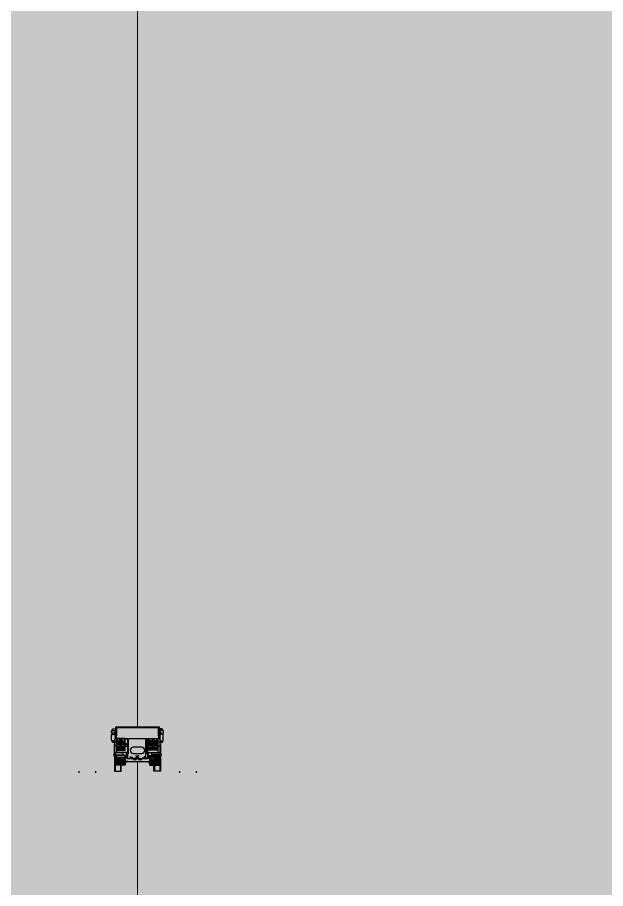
# Model space of a CAD drawing. Header units: millimetres. Extents: x -8379 to 6888, y 2213 to 23681.
# Drawn here: x -520.9 to -485.7, y 12549.7 to 12601.7 of the extents above; entities that cross this region are included whole.
import ezdxf
from ezdxf.enums import TextEntityAlignment as Align

# ---------------------------------------------------------------- set-up
doc = ezdxf.new("R2010")
doc.units = ezdxf.units.MM
doc.set_wipeout_variables(frame=1)
doc.layers.add('Техника. Кран LTM 1100-5.1', color=250, linetype='Continuous', true_color=0x333333)
doc.layers.add('Техника. Кран LTM 1100-5.1 Штрих', color=7, linetype='Continuous', true_color=0xffe38f)
doc.styles.add('arial', font='arial.ttf')

# ---------------------------------------------------------------- blocks, each defined once
blk = doc.blocks.new('BLOCK-20230506.18575500')
at = {"color": 0, "linetype": 'ByBlock', "lineweight": -2, "transparency": 16777216}
blk.add_wipeout([(255, -700), (255, -700), (378.946, -641.424), (490.06, -561.129), (584.58, -461.834), (659.306, -346.901), (711.708, -220.221), (740.01, -86.084), (743.255, 50.967), (721.332, 186.293), (674.985, 315.311), (605.781, 433.652), (516.066, 537.309), (408.876, 622.772), (287.841, 687.148), (157.06, 728.256), (20.96, 744.705), (-115.849, 735.938), (-248.735, 702.25), (-373.2, 644.784), (-485.027, 565.486), (-580.431, 467.039), (-656.181, 352.778), (-709.712, 226.571), (-739.211, 92.693), (-743.68, -44.324), (-722.968, -179.841), (-677.775, -309.267), (-609.632, -428.222), (-520.846, -532.677), (-414.424, -619.094), (-293.969, -684.549), (-255, -700)], dxfattribs=at)
at = {"layer": 'Техника. Кран LTM 1100-5.1 Штрих', "true_color": 0x848484, "transparency": 16777216}
h = blk.add_hatch(color=252, dxfattribs=at)
h.dxf.hatch_style = 1
edge = h.paths.add_edge_path()
edge.add_line((-255, -700), (255, -700))
edge.add_arc((0, 0), 745, 290.01596, 609.98404)
edge = h.paths.add_edge_path(flags=16)
edge.add_arc((0, 0), 285, 0, 360)
at = {"color": 0, "linetype": 'ByBlock', "lineweight": -2, "transparency": 16777216, "flags": 128}
blk.add_lwpolyline([(-255, -700), (255, -700, 5.666667), (-255, -700)], format="xyb", dxfattribs=at)
at = {"color": 0, "linetype": 'ByBlock', "lineweight": -2, "transparency": 16777216}
blk.add_circle((0, 0), 700, dxfattribs=at)
blk = doc.blocks.new('BLOCK-20230506.19422301')
at = {"color": 0, "linetype": 'ByBlock', "lineweight": -2, "transparency": 16777216}
blk.add_wipeout([(-6521.784, 2533.301), (-7271.54, 2533.301), (-7271.54, 2533.301), (-7330.401, 2422.697), (-7383.442, 2309.187), (-7430.52, 2193.077), (-7471.508, 2074.68), (-7471.508, 2074.68), (-7471.508, 2074.68), (-7473.34, 2067.939), (-7474.661, 2061.08), (-7475.466, 2054.141), (-7475.75, 2047.161), (-7475.75, 1926.244), (-7475.75, 1926.244), (-7466.45, 1879.648), (-7440.143, 1840.08), (-7400.774, 1813.475), (-7354.25, 1803.823), (-6785.064, 1803.695), (-6785.064, 1803.695), (-6764.215, 1805.01), (-6743.908, 1809.909), (-6724.752, 1818.244), (-6707.326, 1829.765), (-6707.326, 1829.765), (-6568.874, 1937.851), (-6568.874, 1937.851), (-6549.134, 1957.305), (-6534.25, 1980.683), (-6524.977, 2006.8), (-6521.784, 2034.33), (-6521.784, 2034.33), (-6521.784, 2533.301), (-6521.784, 2665.709), (-6521.784, 2665.709), (-6427.964, 2663.674), (-6334.162, 2660.878), (-6240.387, 2657.323), (-6146.643, 2653.007), (-6146.643, 2653.007), (-6146.643, 2653.007), (-6133.217, 2650.119), (-6121.73, 2642.59), (-6113.725, 2631.431), (-6110.275, 2618.137), (-6110.275, 2618.137), (-6108.716, 2595.846), (-6111.3, 2592.5), (-6108.206, 2589.598), (-6075.928, 2128.002), (-6035.386, 2128.002), (-6088.311, 2708.224), (-6082.336, 2715), (-5975, 2715), (-5975, 2870), (-5975, 2870), (-5974.619, 2871.913), (-5973.536, 2873.536), (-5971.913, 2874.619), (-5970, 2875), (-5960.34, 2875), (-5960.929, 3008.188), (-5800.931, 3008.895), (-5800.339, 2875), (-5800.339, 2875), (-5798.324, 2874.716), (-5796.588, 2873.655), (-5795.415, 2871.992), (-5795, 2870), (-5795, 2870), (-5795, 2715), (-4155.577, 2715), (-4155.577, 3020), (-3745.577, 3020), (-3745.577, 2983.979), (-3745.577, 2983.979), (-3738.398, 2978.542), (-3731.891, 2972.318), (-3726.14, 2965.388), (-3721.222, 2957.845), (-3721.222, 2957.845), (-3714.77, 2942.273), (-3712.474, 2925.575), (-3714.483, 2908.84), (-3720.667, 2893.16), (-3720.667, 2893.16), (-3725.634, 2885.307), (-3731.498, 2878.1), (-3738.177, 2871.641), (-3745.577, 2866.021), (-3745.577, 2300.269), (-3745.577, 2300.269), (-3722.335, 2207.794), (-3703.785, 2114.266), (-3689.972, 2019.921), (-3680.932, 1925), (-3680.932, 1925), (-850.024, 1925), (-850.011, 1940.003), (850.011, 1940.003), (850.024, 1925), (2610.007, 1925), (2610.007, 1927.003), (3226.007, 1927.003), (3226, 1917), (3305, 1917), (3305, 1917), (3345.027, 1904.641), (3371.12, 1871.868), (3374.194, 1830.089), (3353.179, 1793.849), (3326.792, 1778.427), (3326.792, 1778.427), (3318.406, 1774.175), (3311.749, 1767.536), (3307.475, 1759.161), (3306.005, 1749.875), (3306.007, 1192.125), (3306.007, 1192.125), (3307.481, 1182.839), (3311.756, 1174.465), (3318.414, 1167.825), (3326.799, 1163.573), (3326.799, 1163.573), (3361.1, 1139.514), (3375.869, 1100.306), (3365.966, 1059.596), (3334.837, 1031.553), (3303.007, 1025), (3226.007, 1025), (3226.007, 1019), (3231.448, 1019), (3236.427, 1014.46), (3262.007, 900), (3308.407, 900), (3314.007, 894.4), (3314.007, 900.003), (3414, 900.003), (3414, 884.003), (3388.007, 884.003), (3388.007, 884.003), (3391.834, 883.242), (3395.078, 881.074), (3397.246, 877.83), (3398.007, 874.003), (3398.007, 764.003), (3398.007, 764.003), (3397.246, 760.177), (3395.078, 756.932), (3391.834, 754.765), (3388.007, 754.003), (3371.007, 754.003), (3371.007, 762.003), (3330.007, 767.003), (3330.007, 584.003), (3314.007, 584.003), (3314.007, 742.003), (3308.407, 736), (3261.007, 736), (3261.007, 741), (3246.007, 741), (3231.499, 773.923), (3226.007, 789.939), (3226.007, 748.003), (3214.007, 748.003), (3214.007, 754.003), (3165.007, 754.003), (3165.007, 759.003), (3214.007, 759.003), (3214.007, 795.443), (3174.007, 795.443), (3174.007, 801.003), (2662.007, 801.003), (2662.007, 795.443), (2622.007, 795.443), (2622.007, 785.003), (2610.007, 785.003), (2610.007, 939.865), (2587.007, 943.365), (2587.007, 766), (2582.5, 766), (2582.5, 301), (2578.5, 301), (2578.5, 766), (2537.007, 766), (2537.007, 960.377), (1747.443, 1075), (1150.007, 1075), (1150.007, 1055.003), (1125.596, 1048.462), (1125.596, 1048.462), (1103.322, 1038.366), (1085.481, 1021.642), (1073.968, 1000.067), (1070.007, 975.935), (1070.007, 901.569), (1067.006, 870.531), (986.429, 505.013), (986.429, 505.013), (987.185, 497.645), (990.55, 491.048), (996.07, 486.111), (1003, 483.5), (1003, 467.5), (1019.66, 467.5), (1019.66, 432.5), (787, 432.5), (787, 467.5), (797, 467.5), (797, 497.503), (822.507, 497.503), (822.507, 512.176), (733.008, 870.531), (730.007, 901.569), (730.007, 975.935), (730.007, 975.935), (725.815, 999.958), (714.262, 1021.434), (696.527, 1038.171), (674.419, 1048.462), (650.007, 1055.003), (650.007, 1075.003), (-533.088, 1075.003), (-670, 506.055), (-670, 490.5), (-660, 490.5), (-660, 455.5), (-765, 455.5), (-765, 490.5), (-755, 490.5), (-755, 506.232), (-934.128, 1075), (-2057.147, 1075), (-2222.933, 946.801), (-2222.933, 946.801), (-2238.434, 920.57), (-2249.77, 892.288), (-2256.679, 862.613), (-2259, 832.232), (-2259, 500.206), (-2259, 500.206), (-2257.395, 492.498), (-2253.077, 485.915), (-2246.647, 481.372), (-2239, 479.5), (-2239, 479.5), (-2239, 467.5), (-2229, 467.5), (-2229, 432.5), (-2460.972, 432.5), (-2460.972, 467.5), (-2435.84, 467.5), (-2633.701, 1075), (-3587.775, 1075), (-3970, 873.976), (-3970, 766), (-4014, 766), (-3839.474, 500.792), (-3839.474, 497.503), (-3832.493, 497.503), (-3832.493, 462.503), (-3937.493, 462.503), (-3937.493, 484.003), (-4014, 524.207), (-4014, 351), (-4018, 351), (-4018, 526.309), (-4061.86, 549.357), (-4575.483, 549.357), (-4631, 520.129), (-4631, 351), (-4635, 351), (-4635, 518.023), (-4712.493, 477.225), (-4712.493, 462.503), (-4817.493, 462.503), (-4817.493, 497.503), (-4810.523, 497.503), (-4810.511, 500.792), (-4657.692, 734.003), (-4686.198, 734.003), (-4686.198, 734.003), (-4691.634, 734.055), (-4696.94, 735.24), (-4701.882, 737.505), (-4706.243, 740.75), (-5139.803, 1100), (-5988.575, 1100), (-6243.581, 876.966), (-6420.555, 876.966), (-6470.952, 789.206), (-6474.941, 791.497), (-7325.374, 791.492), (-7550.78, 875.114), (-7550.78, 860.926), (-7733.397, 928.841), (-7733.397, 928.841), (-7742.338, 933.524), (-7749.822, 940.297), (-7755.372, 948.727), (-7758.636, 958.279), (-7758.636, 958.279), (-7758.636, 958.279), (-7782.412, 1114.968), (-7789.755, 1273.28), (-7780.585, 1431.497), (-7755.001, 1587.901), (-7755.001, 1587.901), (-7749.295, 1592.623), (-7741.509, 1592.827), (-7688.988, 1594.202), (-7688.988, 1594.202), (-7652.969, 1842.467), (-7592.163, 2085.851), (-7507.185, 2321.884), (-7398.898, 2548.174), (-7350.302, 2633.75), (-7350.302, 2633.75), (-7344.432, 2641.619), (-7336.668, 2647.626), (-7327.577, 2651.331), (-7317.826, 2652.463), (-7300.326, 2652.463), (-7300.326, 2657), (-7219.095, 2657), (-7219.095, 2657), (-7044.836, 2663.116), (-6870.505, 2666.606), (-6696.141, 2667.47), (-6521.784, 2665.709), (-6521.784, 2665.709)], dxfattribs=at)
blk.add_blockref('BLOCK-20230506.18575500', (100, 700), dxfattribs=at)
blk = doc.blocks.new('BLOCK-20230507.100358')
at = {"color": 0, "linetype": 'ByBlock', "lineweight": -2, "transparency": 16777216}
blk.add_wipeout([(200, 0), (200, 1385), (160, 1445), (-160, 1445), (-200, 1385), (-200, 0)], dxfattribs=at)
at = {"layer": 'Техника. Кран LTM 1100-5.1 Штрих', "transparency": 16777216}
h = blk.add_hatch(color=256, dxfattribs=at)
h.dxf.hatch_style = 1
h.set_gradient(color1=(173, 173, 173), color2=(91, 91, 91), rotation=90, tint=1, name='INVCYLINDER')
h.paths.add_polyline_path([(-200, 0), (200, 0), (200, 1385), (160, 1445), (-160, 1445), (-200, 1385)])
at = {"color": 0, "linetype": 'ByBlock', "lineweight": -2, "transparency": 16777216}
for p, q in [((-160, 1445), (-160, 0)), ((160, 1445), (160, 0))]:
    blk.add_line(p, q, dxfattribs=at)
blk.add_lwpolyline([(-200, 0), (200, 0), (200, 1385), (160, 1445), (-160, 1445), (-200, 1385)], close=True, dxfattribs=at)
blk = doc.blocks.new('BLOCK-20230507.10091601')
at = {"color": 0, "linetype": 'ByBlock', "lineweight": -2, "transparency": 16777216}
blk.add_blockref('BLOCK-20230507.100358', (-1175, 0), dxfattribs=at)
at = {"color": 0, "linetype": 'ByBlock', "lineweight": -2, "transparency": 16777216, "xscale": -1}
blk.add_blockref('BLOCK-20230507.100358', (1175, 0), dxfattribs=at)
at = {"color": 0, "linetype": 'ByBlock', "lineweight": -2, "transparency": 16777216}
for points in [[(-1456, 1720), (-1456, 1720), (-1479, 1728), (-1497, 1743), (-1508, 1763), (-1513, 1787), (-1513, 1824), (-1513, 1824), (-1523, 1825), (-1532, 1830), (-1539, 1837), (-1542, 1847), (-1542, 1847), (-1542, 2184), (-1542, 2184), (-1539, 2194), (-1532, 2202), (-1523, 2206), (-1513, 2207), (-1513, 2207), (-1513, 2263), (-1513, 2263), (-1525, 2266), (-1536, 2273), (-1544, 2284), (-1549, 2296), (-1549, 2399), (-1549, 2399), (-1545, 2412), (-1537, 2422), (-1526, 2429), (-1513, 2432), (-1513, 2464), (-1513, 2464), (-1508, 2487), (-1497, 2507), (-1479, 2522), (-1457, 2530), (-1298, 2558), (-1299, 2530), (-1451, 2503), (-1451, 2503), (-1465, 2498), (-1475, 2489), (-1482, 2477), (-1485, 2464), (-1485, 2464), (-1485, 2432), (-1370, 2432), (-1370, 2432), (-1362, 2429), (-1355, 2423), (-1350, 2415), (-1349, 2406), (-1349, 2406), (-1349, 2288), (-1349, 2288), (-1350, 2279), (-1355, 2271), (-1362, 2266), (-1370, 2263), (-1370, 2263), (-1485, 2263), (-1485, 2207), (-1366, 2207), (-1366, 2207), (-1359, 2205), (-1353, 2201), (-1349, 2195), (-1348, 2188), (-1348, 2188), (-1348, 2188), (-1343, 2102), (-1341, 2016), (-1343, 1929), (-1348, 1843), (-1348, 1843), (-1349, 1836), (-1353, 1830), (-1359, 1826), (-1366, 1824), (-1366, 1824), (-1485, 1824), (-1485, 1787), (-1485, 1787), (-1482, 1773), (-1475, 1761), (-1465, 1752), (-1451, 1747), (-1451, 1747), (-1327, 1725), (-1328, 1697)], [(975, 486), (881, 486), (875, 486), (725, 523), (700, 523), (700, 523), (693, 524), (687, 526), (681, 530), (677, 535), (677, 535), (677, 535), (654, 553), (628, 567), (600, 576), (570, 578), (570, 578), (-570, 578), (-570, 578), (-600, 576), (-628, 567), (-654, 553), (-677, 535), (-677, 535), (-677, 535), (-681, 530), (-687, 526), (-693, 524), (-700, 523), (-725, 523), (-875, 486), (-881, 486), (-975, 486), (-975, 875), (-263, 875), (-263, 800), (-258, 795), (258, 795), (262, 800), (262, 837), (262, 875), (482, 875), (975, 875)]]:
    blk.add_wipeout(points, dxfattribs=at)
at = {"layer": 'Техника. Кран LTM 1100-5.1 Штрих', "true_color": 0xadadad, "transparency": 16777216}
h = blk.add_hatch(color=253, dxfattribs=at)
h.dxf.hatch_style = 1
edge = h.paths.add_edge_path()
edge.add_line((975, 875), (975, 486))
edge.add_line((975, 486), (881, 486))
edge.add_line((881, 486), (875, 486))
edge.add_line((875, 486), (725, 523))
edge.add_line((725, 523), (700, 523))
edge.add_arc((700, 554), 30.8, 219.8553, 269.6995, ccw=False)
edge.add_arc((570, 428), 150, 45, 90)
edge.add_line((570, 578), (-570, 578))
edge.add_arc((-570, 428), 150, 90, 135)
edge.add_arc((-700, 554), 30.8, 270.3005, 320.1447, ccw=False)
edge.add_line((-700, 523), (-725, 523))
edge.add_line((-725, 523), (-875, 486))
edge.add_line((-875, 486), (-881, 486))
edge.add_line((-881, 486), (-975, 486))
edge.add_line((-975, 486), (-975, 875))
edge.add_line((-975, 875), (-263, 875))
edge.add_line((-263, 875), (-263, 800))
edge.add_line((-263, 800), (-258, 795))
edge.add_line((-258, 795), (258, 795))
edge.add_line((258, 795), (262, 800))
edge.add_line((262, 800), (262, 875))
edge.add_line((262, 875), (975, 875))
at = {"color": 0, "linetype": 'ByBlock', "lineweight": -2, "transparency": 16777216, "flags": 128}
blk.add_lwpolyline([(975, 875), (975, 486), (881, 486), (875, 486), (725, 523), (700, 523, -0.220981), (677, 535, 0.198912), (570, 578), (-570, 578, 0.198912), (-677, 535, -0.220981), (-700, 523), (-725, 523), (-875, 486), (-881, 486), (-975, 486), (-975, 875), (-263, 875), (-263, 800), (-258, 795), (258, 795), (262, 800, 0), (262, 875, 0)], format="xyb", close=True, dxfattribs=at)
for points in [[(-570, 578), (-735, 578, 0.296313), (-875, 486)], [(570, 578), (735, 578, -0.296313), (875, 486)]]:
    blk.add_lwpolyline(points, format="xyb", dxfattribs=at)
at = {"color": 0, "linetype": 'ByBlock', "lineweight": -2, "transparency": 16777216}
for centre in [(-700, 553), (700, 553)]:
    blk.add_circle(centre, 16, dxfattribs=at)
blk.add_wipeout([(262, 800), (262, 875), (702, 875), (702, 875), (700, 873), (698, 871), (697, 869), (697, 866), (697, 866), (697, 753), (697, 753), (698, 750), (700, 746), (703, 744), (707, 743), (707, 743), (929, 743), (929, 743), (933, 744), (936, 746), (938, 750), (939, 753), (939, 866), (939, 866), (939, 869), (938, 871), (936, 873), (934, 875), (934, 875), (964, 875), (964, 875), (962, 873), (960, 871), (959, 869), (959, 866), (959, 753), (959, 753), (960, 750), (962, 746), (965, 744), (969, 743), (1191, 743), (1191, 743), (1193, 744), (1195, 744), (1197, 746), (1199, 747), (1245, 563), (1245, 561), (1245, 531), (1244, 531), (1240, 527), (1240, 491), (1360, 491), (1360, 529), (1358, 531), (1335, 531), (1335, 583), (1315, 763), (1315, 789), (1355, 789), (1360, 792), (1360, 861), (1364, 861), (1364, 861), (1366, 862), (1368, 863), (1370, 865), (1370, 868), (1370, 868), (1370, 962), (1375, 962), (1375, 964), (1412, 967), (1418, 974), (1418, 1004), (1412, 1011), (1375, 1014), (1375, 1584), (1371, 1592), (1337, 1600), (1337, 1594), (1332, 1594), (1295, 2647), (1288, 2651), (1187, 2654), (0, 2659), (-1187, 2654), (-1288, 2651), (-1295, 2647), (-1332, 1594), (-1337, 1594), (-1337, 1600), (-1371, 1592), (-1375, 1584), (-1375, 1014), (-1412, 1011), (-1418, 1004), (-1418, 974), (-1412, 967), (-1375, 964), (-1375, 962), (-1370, 962), (-1370, 868), (-1370, 868), (-1370, 865), (-1368, 863), (-1366, 862), (-1364, 861), (-1364, 861), (-1360, 861), (-1360, 792), (-1355, 789), (-1315, 789), (-1315, 763), (-1335, 583), (-1335, 531), (-1358, 531), (-1360, 529), (-1360, 491), (-1240, 491), (-1240, 527), (-1244, 531), (-1245, 531), (-1245, 561), (-1245, 563), (-1199, 747), (-1199, 747), (-1197, 746), (-1195, 744), (-1193, 744), (-1191, 743), (-969, 743), (-969, 743), (-965, 744), (-962, 746), (-960, 750), (-959, 753), (-959, 866), (-959, 866), (-959, 869), (-960, 871), (-962, 873), (-964, 875), (-934, 875), (-934, 875), (-936, 873), (-938, 871), (-939, 869), (-939, 866), (-939, 753), (-939, 753), (-938, 750), (-936, 746), (-933, 744), (-929, 743), (-707, 743), (-707, 743), (-703, 744), (-700, 746), (-698, 750), (-697, 753), (-697, 753), (-697, 866), (-697, 866), (-697, 869), (-698, 871), (-700, 873), (-702, 875), (-702, 875), (-263, 875), (-263, 800), (-258, 795), (258, 795)], dxfattribs=at)
at = {"layer": 'Техника. Кран LTM 1100-5.1 Штрих', "true_color": 0xadadad, "transparency": 16777216}
h = blk.add_hatch(color=253, dxfattribs=at)
h.dxf.hatch_style = 1
edge = h.paths.add_edge_path()
edge.add_line((-1328, 1697), (-1456, 1720))
edge.add_arc((-1445, 1787), 68, 180, 260, ccw=False)
edge.add_line((-1513, 1787), (-1513, 1824))
edge.add_arc((-1516, 1850), 26, 186.481, 278.0771, ccw=False)
edge.add_line((-1542, 1847), (-1542, 2184))
edge.add_arc((-1516, 2181), 26, 81.9305, 173.5113, ccw=False)
edge.add_line((-1513, 2207), (-1513, 2263))
edge.add_arc((-1508, 2305), 41.9, 191.7779, 264.0688, ccw=False)
edge.add_line((-1549, 2296), (-1549, 2399))
edge.add_arc((-1512, 2394), 37.4, 90.7807, 173.3727, ccw=False)
edge.add_line((-1513, 2432), (-1513, 2464))
edge.add_arc((-1445, 2464), 68, 100.9274, 180, ccw=False)
edge.add_line((-1457, 2530), (-1298, 2558))
edge.add_line((-1298, 2558), (-1299, 2530))
edge.add_line((-1299, 2530), (-1451, 2503))
edge.add_arc((-1445, 2464), 40, 100, 180)
edge.add_line((-1485, 2464), (-1485, 2432))
edge.add_line((-1485, 2432), (-1370, 2432))
edge.add_arc((-1374, 2407), 24.7, -2.2372, 82.0963, ccw=False)
edge.add_line((-1349, 2406), (-1349, 2288))
edge.add_arc((-1374, 2287), 24.7, -82.0814, 2.2223, ccw=False)
edge.add_line((-1370, 2263), (-1485, 2263))
edge.add_line((-1485, 2263), (-1485, 2207))
edge.add_line((-1485, 2207), (-1366, 2207))
edge.add_arc((-1368, 2187), 20.5, 3.1955, 83.1764, ccw=False)
edge.add_arc((-3577, 2016), 2236, -4.4248, 4.4248, ccw=False)
edge.add_arc((-1368, 1844), 20.5, 276.8179, 356.8102, ccw=False)
edge.add_line((-1366, 1824), (-1485, 1824))
edge.add_line((-1485, 1824), (-1485, 1787))
edge.add_arc((-1445, 1787), 40, 180, 260)
edge.add_line((-1451, 1747), (-1327, 1725))
edge.add_line((-1327, 1725), (-1328, 1697))
at = {"layer": 'Техника. Кран LTM 1100-5.1 Штрих', "transparency": 16777216}
h = blk.add_hatch(color=256, dxfattribs=at)
h.dxf.hatch_style = 1
h.set_gradient(color1=(255, 255, 255), color2=(173, 173, 173), rotation=270, tint=1, name='INVSPHERICAL')
edge = h.paths.add_edge_path()
edge.add_arc((-1260, 1076), 71, 0, 360)
h = blk.add_hatch(color=256, dxfattribs=at)
h.dxf.hatch_style = 1
h.set_gradient(color1=(255, 255, 255), color2=(173, 173, 173), rotation=270, tint=1, name='INVSPHERICAL')
edge = h.paths.add_edge_path()
edge.add_arc((-1080, 1076), 72, 0, 360)
h = blk.add_hatch(color=256, dxfattribs=at)
h.dxf.hatch_style = 1
h.set_gradient(color1=(255, 255, 255), color2=(173, 173, 173), rotation=270, tint=1, name='INVSPHERICAL')
edge = h.paths.add_edge_path()
edge.add_arc((-900, 1076), 72.1, 0, 360)
h = blk.add_hatch(color=256, dxfattribs=at)
h.dxf.hatch_style = 1
h.set_gradient(color1=(255, 255, 255), color2=(173, 173, 173), rotation=270, tint=1, name='INVSPHERICAL')
edge = h.paths.add_edge_path()
edge.add_arc((900, 1076), 72.1, 0, 360)
h = blk.add_hatch(color=256, dxfattribs=at)
h.dxf.hatch_style = 1
h.set_gradient(color1=(255, 255, 255), color2=(173, 173, 173), rotation=270, tint=1, name='INVSPHERICAL')
edge = h.paths.add_edge_path()
edge.add_arc((1080, 1076), 72, 0, 360)
h = blk.add_hatch(color=256, dxfattribs=at)
h.dxf.hatch_style = 1
h.set_gradient(color1=(255, 255, 255), color2=(173, 173, 173), rotation=270, tint=1, name='INVSPHERICAL')
edge = h.paths.add_edge_path()
edge.add_arc((1260, 1076), 71, 0, 360)
at = {"color": 0, "linetype": 'ByBlock', "lineweight": -2, "transparency": 16777216, "flags": 128}
for points in [[(-1328, 1697), (-1456, 1720, -0.36397), (-1513, 1787), (-1513, 1824, -0.422396), (-1542, 1847), (-1542, 2184, -0.422318), (-1513, 2207), (-1513, 2263, -0.326324), (-1549, 2296), (-1549, 2399, -0.376832), (-1513, 2432), (-1513, 2464, -0.359394), (-1457, 2530), (-1298, 2558), (-1299, 2530), (-1451, 2503, 0.36397), (-1485, 2464), (-1485, 2432), (-1370, 2432, -0.385535), (-1349, 2406), (-1349, 2288, -0.385385), (-1370, 2263), (-1485, 2263), (-1485, 2207), (-1366, 2207, -0.363876), (-1348, 2188, -0.038633), (-1348, 1843, -0.363932), (-1366, 1824), (-1485, 1824), (-1485, 1787, 0.36397), (-1451, 1747), (-1327, 1725), (-1328, 1697)], [(-1513, 2432), (-1513, 2414, 0.220319), (-1485, 2418), (-1485, 2432)], [(-1513, 2207), (-1513, 2197, 0.339719), (-1485, 2203), (-1485, 2207)], [(-1513, 1824), (-1513, 1834, -0.339609), (-1485, 1828), (-1485, 1824)], [(-1337, 1594), (-1341, 1595), (-1341, 1596), (-1347, 1596, 0.481113), (-1353, 1588), (-1370, 1091), (-1370, 962)], [(-1270, 1549), (-1234, 1549), (-1195, 1554, -0.099544), (-1174, 1554, -0.202211), (-1167, 1548, -0.051538), (-1164, 1541, -0.037009), (-1160, 1194, -0.257177), (-1169, 1183, -0.108403), (-1188, 1182), (-1221, 1186), (-1282, 1186), (-1270, 1549)], [(-1264, 1542), (-1234, 1542, -0.085068), (-1205, 1536), (-1164, 1541)], [(-1205, 1536, 0.028649), (-1228, 1199), (-1221, 1193)], [(-18, 1007), (-21, 1007), (-21, 996), (-67, 996), (-65, 1021), (-60, 1022), (-58, 1023, -0.052551), (-18, 1041), (-18, 1079, -0.052551), (-58, 1097), (-60, 1098), (-64, 1100), (-67, 1125), (-21, 1125), (-21, 1113), (-18, 1113)], [(18, 1007), (21, 1007), (21, 996), (67, 996), (65, 1021), (60, 1022), (58, 1023, 0.052551), (18, 1041), (18, 1079, 0.052551), (58, 1097), (60, 1098), (64, 1100), (67, 1125), (21, 1125), (21, 1113), (18, 1113)], [(1370, 962, -0.391029), (1333, 929), (-1333, 929, -0.391029), (-1370, 962)], [(-1335, 531), (-1335, 501, 0.414214), (-1330, 496), (-1250, 496, 0.414214), (-1245, 501), (-1245, 531)], [(-964, 875, 0.131996), (-969, 876), (-1043, 876), (-1043, 898), (-1117, 898), (-1117, 876), (-1191, 876, 0.412148), (-1201, 866), (-1201, 753, 0.155876), (-1199, 747)], [(-702, 875, 0.135948), (-707, 876), (-781, 876), (-781, 898), (-855, 898), (-855, 876), (-929, 876, 0.140846), (-934, 875)], [(702, 875, -0.135948), (707, 876), (781, 876), (781, 898), (855, 898), (855, 876), (929, 876, -0.140846), (934, 875)], [(964, 875, -0.131996), (969, 876), (1043, 876), (1043, 898), (1117, 898), (1117, 876), (1191, 876, -0.412148), (1201, 866), (1201, 753, -0.155876), (1199, 747)], [(1335, 531), (1335, 501, -0.414214), (1330, 496), (1250, 496, -0.414214), (1245, 501), (1245, 531)]]:
    blk.add_lwpolyline(points, format="xyb", dxfattribs=at)
for points in [[(-1513, 2263), (-1513, 2280), (-1485, 2280), (-1485, 2263)], [(-1270, 1549), (-1264, 1542), (-1275, 1194), (-1221, 1193), (-1221, 1186)], [(67, 1125), (59, 1119), (39, 1110), (26, 1108), (-26, 1108), (-39, 1110), (-59, 1119), (-67, 1125)], [(-26, 1120), (-60, 1120)], [(42, 1089), (24, 1093), (-24, 1093), (-42, 1089)], [(-21, 1113), (-26, 1108), (-26, 1120), (-21, 1125)], [(18, 1108), (18, 1128), (-18, 1128), (-18, 1108)], [(-18, 1090), (-18, 1030)], [(18, 1090), (18, 1030)], [(21, 1113), (26, 1108), (26, 1120), (21, 1125)], [(26, 1120), (60, 1120)], [(-1375, 1014), (-1375, 964)], [(-1364, 861), (-1333, 929)], [(-1360, 861), (-1201, 861)], [(-1340, 861), (-1340, 789)], [(-1315, 789), (-1315, 794), (-1201, 794)], [(-983, 865), (-1177, 865), (-1182, 860), (-1182, 760), (-1177, 755), (-983, 755), (-978, 760), (-978, 860), (-983, 865)], [(-1117, 876), (-1043, 876)], [(-721, 865), (-915, 865), (-920, 860), (-920, 760), (-915, 755), (-721, 755), (-716, 760), (-716, 860), (-721, 865)], [(-855, 876), (-781, 876)], [(-263, 875), (-263, 924), (262, 924), (262, 875)], [(67, 996), (39, 1010), (26, 1012), (-26, 1012), (-39, 1010), (-67, 996)], [(-26, 1001), (-57, 1001)], [(42, 1031), (39, 1030), (24, 1027), (-24, 1027), (-39, 1030), (-42, 1031)], [(-21, 1007), (-26, 1012), (-26, 1001), (-21, 996)], [(18, 1012), (18, 995), (12, 983), (-12, 983), (-18, 995), (-18, 1012)], [(18, 995), (-18, 995)], [(21, 1007), (26, 1012), (26, 1001), (21, 996)], [(26, 1001), (57, 1001)], [(721, 865), (915, 865), (920, 860), (920, 760), (915, 755), (721, 755), (716, 760), (716, 860), (721, 865)], [(855, 876), (781, 876)], [(983, 865), (1177, 865), (1182, 860), (1182, 760), (1177, 755), (983, 755), (978, 760), (978, 860), (983, 865)], [(1117, 876), (1043, 876)], [(1360, 861), (1201, 861)], [(1315, 789), (1315, 794), (1201, 794)], [(1364, 861), (1333, 929)], [(1340, 861), (1340, 789)], [(1375, 1014), (1375, 964)]]:
    blk.add_lwpolyline(points, dxfattribs=at)
blk.add_lwpolyline([(-109, 975, -0.391263), (-121, 987), (-122, 1135, -0.393383), (-110, 1147), (110, 1147, -0.393383), (122, 1135), (121, 987, -0.391263), (109, 975)], format="xyb", close=True, dxfattribs=at)
at = {"color": 0, "linetype": 'ByBlock', "lineweight": -2, "transparency": 16777216}
for centre, radius in [((-1260, 1076), 71), ((-1080, 1076), 72), ((900, 1076), 72.1), ((1080, 1076), 72), ((1260, 1076), 71)]:
    blk.add_circle(centre, radius, dxfattribs=at)
at = {"layer": 'Техника. Кран LTM 1100-5.1 Штрих', "transparency": 16777216}
blk.add_circle((-900, 1076), 72.1, dxfattribs=at)
at = {"color": 0, "linetype": 'ByBlock', "lineweight": -2, "transparency": 16777216}
blk.add_wipeout([(1456, 1720), (1456, 1720), (1479, 1728), (1497, 1743), (1508, 1763), (1513, 1787), (1513, 1824), (1513, 1824), (1523, 1825), (1532, 1830), (1539, 1837), (1542, 1847), (1542, 1847), (1542, 2184), (1542, 2184), (1539, 2194), (1532, 2202), (1523, 2206), (1513, 2207), (1513, 2207), (1513, 2263), (1513, 2263), (1525, 2266), (1536, 2273), (1544, 2284), (1549, 2296), (1549, 2399), (1549, 2399), (1545, 2412), (1537, 2422), (1526, 2429), (1513, 2432), (1513, 2464), (1513, 2464), (1508, 2487), (1497, 2507), (1479, 2522), (1457, 2530), (1457, 2530), (1298, 2558), (1299, 2530), (1451, 2503), (1451, 2503), (1465, 2498), (1475, 2489), (1482, 2477), (1485, 2464), (1485, 2464), (1485, 2432), (1370, 2432), (1370, 2432), (1362, 2429), (1355, 2423), (1350, 2415), (1349, 2406), (1349, 2288), (1349, 2288), (1350, 2279), (1355, 2271), (1362, 2266), (1370, 2263), (1370, 2263), (1485, 2263), (1485, 2207), (1366, 2207), (1366, 2207), (1359, 2205), (1353, 2201), (1349, 2195), (1348, 2188), (1348, 2188), (1348, 2188), (1343, 2102), (1341, 2016), (1343, 1929), (1348, 1843), (1348, 1843), (1348, 1843), (1349, 1836), (1353, 1830), (1359, 1826), (1366, 1824), (1366, 1824), (1485, 1824), (1485, 1787), (1485, 1787), (1482, 1773), (1475, 1761), (1465, 1752), (1451, 1747), (1451, 1747), (1327, 1725), (1328, 1697)], dxfattribs=at)
at = {"layer": 'Техника. Кран LTM 1100-5.1 Штрих', "transparency": 16777216}
h = blk.add_hatch(color=256, dxfattribs=at)
h.dxf.hatch_style = 1
edge = h.paths.add_edge_path()
edge.add_line((258, 795), (262, 800))
edge.add_line((262, 800), (262, 875))
edge.add_line((262, 875), (702, 875))
edge.add_arc((707, 867), 9.78, 121.2407, 180.7319)
edge.add_line((697, 866), (697, 753))
edge.add_arc((707, 753), 10, 178.8881, 269.7693)
edge.add_line((707, 743), (929, 743))
edge.add_arc((929, 753), 10, 270.1158, 361.2268)
edge.add_line((939, 753), (939, 866))
edge.add_arc((929, 867), 9.76, 359.2019, 418.8254)
edge.add_line((934, 875), (964, 875))
edge.add_arc((969, 866), 10.1, 122.8748, 180.0952)
edge.add_line((959, 866), (959, 753))
edge.add_arc((969, 753), 10, 178.7284, 269.929)
edge.add_line((969, 743), (1191, 743))
edge.add_arc((1191, 753), 10.2, 270.2384, 322.6723)
edge.add_line((1199, 747), (1245, 563))
edge.add_line((1245, 563), (1245, 561))
edge.add_line((1245, 561), (1245, 531))
edge.add_line((1245, 531), (1244, 531))
edge.add_line((1244, 531), (1240, 527))
edge.add_line((1240, 527), (1240, 491))
edge.add_line((1240, 491), (1360, 491))
edge.add_line((1360, 491), (1360, 529))
edge.add_line((1360, 529), (1358, 531))
edge.add_line((1358, 531), (1335, 531))
edge.add_line((1335, 531), (1335, 583))
edge.add_line((1335, 583), (1315, 763))
edge.add_line((1315, 763), (1315, 789))
edge.add_line((1315, 789), (1355, 789))
edge.add_line((1355, 789), (1360, 792))
edge.add_line((1360, 792), (1360, 861))
edge.add_line((1360, 861), (1364, 861))
edge.add_arc((1364, 867), 6.21, 271.7086, 365.4269)
edge.add_line((1370, 868), (1370, 962))
edge.add_line((1370, 962), (1375, 962))
edge.add_line((1375, 962), (1375, 964))
edge.add_line((1375, 964), (1412, 967))
edge.add_line((1412, 967), (1418, 974))
edge.add_line((1418, 974), (1418, 1004))
edge.add_line((1418, 1004), (1412, 1011))
edge.add_line((1412, 1011), (1375, 1014))
edge.add_line((1375, 1014), (1375, 1584))
edge.add_line((1375, 1584), (1371, 1592))
edge.add_line((1371, 1592), (1337, 1600))
edge.add_line((1337, 1600), (1337, 1594))
edge.add_line((1337, 1594), (1332, 1594))
edge.add_line((1332, 1594), (1295, 2647))
edge.add_line((1295, 2647), (1288, 2651))
edge.add_line((1288, 2651), (1187, 2654))
edge.add_line((1187, 2654), (0, 2659))
edge.add_line((0, 2659), (-1187, 2654))
edge.add_line((-1187, 2654), (-1288, 2651))
edge.add_line((-1288, 2651), (-1295, 2647))
edge.add_line((-1295, 2647), (-1332, 1594))
edge.add_line((-1332, 1594), (-1337, 1594))
edge.add_line((-1337, 1594), (-1337, 1600))
edge.add_line((-1337, 1600), (-1371, 1592))
edge.add_line((-1371, 1592), (-1375, 1584))
edge.add_line((-1375, 1584), (-1375, 1014))
edge.add_line((-1375, 1014), (-1412, 1011))
edge.add_line((-1412, 1011), (-1418, 1004))
edge.add_line((-1418, 1004), (-1418, 974))
edge.add_line((-1418, 974), (-1412, 967))
edge.add_line((-1412, 967), (-1375, 964))
edge.add_line((-1375, 964), (-1375, 962))
edge.add_line((-1375, 962), (-1370, 962))
edge.add_line((-1370, 962), (-1370, 868))
edge.add_arc((-1364, 867), 6.21, 174.5731, 268.2914)
edge.add_line((-1364, 861), (-1360, 861))
edge.add_line((-1360, 861), (-1360, 792))
edge.add_line((-1360, 792), (-1355, 789))
edge.add_line((-1355, 789), (-1315, 789))
edge.add_line((-1315, 789), (-1315, 763))
edge.add_line((-1315, 763), (-1335, 583))
edge.add_line((-1335, 583), (-1335, 531))
edge.add_line((-1335, 531), (-1358, 531))
edge.add_line((-1358, 531), (-1360, 529))
edge.add_line((-1360, 529), (-1360, 491))
edge.add_line((-1360, 491), (-1240, 491))
edge.add_line((-1240, 491), (-1240, 527))
edge.add_line((-1240, 527), (-1244, 531))
edge.add_line((-1244, 531), (-1245, 531))
edge.add_line((-1245, 531), (-1245, 561))
edge.add_line((-1245, 561), (-1245, 563))
edge.add_line((-1245, 563), (-1199, 747))
edge.add_arc((-1191, 753), 10.2, 217.3277, 269.7616)
edge.add_line((-1191, 743), (-969, 743))
edge.add_arc((-969, 753), 10, 270.071, 361.2716)
edge.add_line((-959, 753), (-959, 866))
edge.add_arc((-969, 866), 10.1, 359.9048, 417.1252)
edge.add_line((-964, 875), (-934, 875))
edge.add_arc((-929, 867), 9.76, 121.1746, 180.7981)
edge.add_line((-939, 866), (-939, 753))
edge.add_arc((-929, 753), 10, 178.7732, 269.8842)
edge.add_line((-929, 743), (-707, 743))
edge.add_arc((-707, 753), 10, 270.2307, 361.1119)
edge.add_line((-697, 753), (-697, 866))
edge.add_arc((-707, 867), 9.78, 359.2681, 418.7593)
edge.add_line((-702, 875), (-263, 875))
edge.add_line((-263, 875), (-263, 800))
edge.add_line((-263, 800), (-258, 795))
edge.add_line((-258, 795), (258, 795))
edge = h.paths.add_edge_path(flags=16)
edge.add_arc((-1222, 1659), 59.8, 178.3907, 270.1452, ccw=False)
edge.add_line((-1281, 1661), (-1252, 2535))
edge.add_arc((-1193, 2526), 59.4, 87.5887, 171.8486, ccw=False)
edge.add_line((-1190, 2586), (1190, 2586))
edge.add_arc((1193, 2526), 59.4, 8.1514, 92.4113, ccw=False)
edge.add_line((1252, 2535), (1281, 1661))
edge.add_arc((1222, 1659), 59.8, -90.1452, 1.6093, ccw=False)
edge.add_line((1221, 1599), (-1221, 1599))
edge = h.paths.add_edge_path(flags=16)
edge.add_arc((-900, 1076), 72.1, 0, 360)
edge = h.paths.add_edge_path(flags=16)
edge.add_arc((-1080, 1076), 72, 0, 360)
edge = h.paths.add_edge_path(flags=16)
edge.add_arc((-1260, 1076), 71, 0, 360)
edge = h.paths.add_edge_path(flags=16)
edge.add_arc((900, 1076), 72.1, 0, 360)
edge = h.paths.add_edge_path(flags=16)
edge.add_arc((1080, 1076), 72, 0, 360)
edge = h.paths.add_edge_path(flags=16)
edge.add_arc((1260, 1076), 71, 0, 360)
h = blk.add_hatch(color=256, dxfattribs=at)
h.dxf.hatch_style = 1
h.set_gradient(color1=(255, 255, 255), color2=(173, 173, 173), rotation=270, tint=1)
edge = h.paths.add_edge_path()
edge.add_arc((-1222, 1659), 59.8, 178.3907, 270.1452, ccw=False)
edge.add_line((-1281, 1661), (-1252, 2535))
edge.add_arc((-1193, 2526), 59.4, 87.5887, 171.8486, ccw=False)
edge.add_line((-1190, 2586), (1190, 2586))
edge.add_arc((1193, 2526), 59.4, 8.1514, 92.4113, ccw=False)
edge.add_line((1252, 2535), (1281, 1661))
edge.add_arc((1222, 1659), 59.8, -90.1452, 1.6093, ccw=False)
edge.add_line((1221, 1599), (-1221, 1599))
at = {"layer": 'Техника. Кран LTM 1100-5.1 Штрих', "true_color": 0xadadad, "transparency": 16777216}
h = blk.add_hatch(color=253, dxfattribs=at)
h.dxf.hatch_style = 1
edge = h.paths.add_edge_path()
edge.add_line((1328, 1697), (1456, 1720))
edge.add_arc((1445, 1787), 68, 280, 360)
edge.add_line((1513, 1787), (1513, 1824))
edge.add_arc((1516, 1850), 26, 261.9229, 353.519)
edge.add_line((1542, 1847), (1542, 2184))
edge.add_arc((1516, 2181), 26, 6.4887, 98.0695)
edge.add_line((1513, 2207), (1513, 2263))
edge.add_arc((1508, 2305), 41.9, 275.9312, 348.2221)
edge.add_line((1549, 2296), (1549, 2399))
edge.add_arc((1512, 2394), 37.4, 6.6273, 89.2193)
edge.add_line((1513, 2432), (1513, 2464))
edge.add_arc((1445, 2464), 68, 360, 439.0726)
edge.add_line((1457, 2530), (1298, 2558))
edge.add_line((1298, 2558), (1299, 2530))
edge.add_line((1299, 2530), (1451, 2503))
edge.add_arc((1445, 2464), 40, 0, 80, ccw=False)
edge.add_line((1485, 2464), (1485, 2432))
edge.add_line((1485, 2432), (1370, 2432))
edge.add_arc((1374, 2407), 24.7, 97.9037, 182.2372)
edge.add_line((1349, 2406), (1349, 2288))
edge.add_arc((1374, 2287), 24.7, 177.7777, 262.0814)
edge.add_line((1370, 2263), (1485, 2263))
edge.add_line((1485, 2263), (1485, 2207))
edge.add_line((1485, 2207), (1366, 2207))
edge.add_arc((1368, 2187), 20.5, 96.8236, 176.8045)
edge.add_arc((3577, 2016), 2236, 175.5752, 184.4248)
edge.add_arc((1368, 1844), 20.5, 183.1898, 263.1821)
edge.add_line((1366, 1824), (1485, 1824))
edge.add_line((1485, 1824), (1485, 1787))
edge.add_arc((1445, 1787), 40, 280, 360, ccw=False)
edge.add_line((1451, 1747), (1327, 1725))
edge.add_line((1327, 1725), (1328, 1697))
at = {"color": 0, "linetype": 'ByBlock', "lineweight": -2, "transparency": 16777216, "flags": 128}
for points in [[(258, 795), (262, 800), (262, 875), (702, 875, 0.265571), (697, 866), (697, 753, 0.418725), (707, 743), (929, 743, 0.419905), (939, 753), (939, 866, 0.266189), (934, 875), (964, 875, 0.254992), (959, 866), (959, 753, 0.420364), (969, 743), (1191, 743, 0.232863), (1199, 747), (1245, 563), (1245, 561), (1245, 531), (1244, 531), (1240, 527), (1240, 491), (1360, 491), (1360, 529), (1358, 531), (1335, 531), (1335, 583), (1315, 763), (1315, 789), (1355, 789), (1360, 792), (1360, 861), (1364, 861, 0.433351), (1370, 868), (1370, 962), (1375, 962), (1375, 964), (1412, 967), (1418, 974), (1418, 1004), (1412, 1011), (1375, 1014), (1375, 1584), (1371, 1592), (1337, 1600), (1337, 1594), (1332, 1594), (1295, 2647), (1288, 2651), (1187, 2654), (0, 2659), (-1187, 2654), (-1288, 2651), (-1295, 2647), (-1332, 1594), (-1337, 1594), (-1337, 1600), (-1371, 1592), (-1375, 1584), (-1375, 1014), (-1412, 1011), (-1418, 1004), (-1418, 974), (-1412, 967), (-1375, 964), (-1375, 962), (-1370, 962), (-1370, 868, 0.433351), (-1364, 861), (-1360, 861), (-1360, 792), (-1355, 789), (-1315, 789), (-1315, 763), (-1335, 583), (-1335, 531), (-1358, 531), (-1360, 529), (-1360, 491), (-1240, 491), (-1240, 527), (-1244, 531), (-1245, 531), (-1245, 561), (-1245, 563), (-1199, 747, 0.232863), (-1191, 743), (-969, 743, 0.420364), (-959, 753), (-959, 866, 0.254992), (-964, 875), (-934, 875, 0.266189), (-939, 866), (-939, 753, 0.419905), (-929, 743), (-707, 743, 0.418725), (-697, 753), (-697, 866, 0.265571), (-702, 875), (-263, 875), (-263, 800), (-258, 795)], [(-1221, 1599, -0.423211), (-1281, 1661), (-1252, 2535, -0.385166), (-1190, 2586), (1190, 2586, -0.385166), (1252, 2535), (1281, 1661, -0.423211), (1221, 1599)]]:
    blk.add_lwpolyline(points, format="xyb", close=True, dxfattribs=at)
for points in [[(1328, 1697), (1456, 1720, 0.36397), (1513, 1787), (1513, 1824, 0.422396), (1542, 1847), (1542, 2184, 0.422318), (1513, 2207), (1513, 2263, 0.326324), (1549, 2296), (1549, 2399, 0.376832), (1513, 2432), (1513, 2464, 0.359394), (1457, 2530), (1298, 2558), (1299, 2530), (1451, 2503, -0.36397), (1485, 2464), (1485, 2432), (1370, 2432, 0.385535), (1349, 2406), (1349, 2288, 0.385385), (1370, 2263), (1485, 2263), (1485, 2207), (1366, 2207, 0.363876), (1348, 2188, 0.038633), (1348, 1843, 0.363932), (1366, 1824), (1485, 1824), (1485, 1787, -0.36397), (1451, 1747), (1327, 1725), (1328, 1697)], [(1513, 2432), (1513, 2414, -0.220319), (1485, 2418), (1485, 2432)], [(1513, 2207), (1513, 2197, -0.339719), (1485, 2203), (1485, 2207)], [(1204, 1593), (1202, 1592, 0.032421), (507, 1241, -0.13414), (456, 1227), (-456, 1227, -0.13414), (-507, 1241, 0.032421), (-1202, 1592), (-1204, 1593)], [(1337, 1594), (1341, 1595), (1341, 1596), (1347, 1596, -0.481113), (1353, 1588), (1370, 1091), (1370, 962)], [(1513, 1824), (1513, 1834, 0.339609), (1485, 1828), (1485, 1824)], [(1270, 1549), (1234, 1549), (1195, 1554, 0.099544), (1174, 1554, 0.202211), (1167, 1548, 0.051538), (1164, 1541, 0.037009), (1160, 1194, 0.257177), (1169, 1183, 0.108403), (1188, 1182), (1221, 1186), (1282, 1186), (1270, 1549)], [(1264, 1542), (1234, 1542, 0.085068), (1205, 1536), (1164, 1541)], [(1205, 1536, -0.028649), (1228, 1199), (1221, 1193)]]:
    blk.add_lwpolyline(points, format="xyb", dxfattribs=at)
for points in [[(1513, 2263), (1513, 2280), (1485, 2280), (1485, 2263)], [(1332, 1594), (-1332, 1594)], [(-1313, 1594), (-1330, 1086), (-1330, 958), (0, 958), (1330, 958), (1330, 1086), (1313, 1594)], [(1270, 1549), (1264, 1542), (1275, 1194), (1221, 1193), (1221, 1186)]]:
    blk.add_lwpolyline(points, dxfattribs=at)
blk = doc.blocks.new('BLOCK-20230507.10223801')
at = {"color": 0, "linetype": 'ByBlock', "lineweight": -2, "transparency": 16777216}
blk.add_wipeout([(-118, 355), (117, 355), (121, 349), (121, -345), (121, -345), (120, -349), (118, -352), (115, -354), (111, -355), (-111, -355), (-111, -355), (-115, -354), (-118, -352), (-120, -349), (-121, -345), (-121, 349)], dxfattribs=at)
at = {"layer": 'Техника. Кран LTM 1100-5.1 Штрих', "transparency": 16777216}
h = blk.add_hatch(color=256, dxfattribs=at)
h.dxf.hatch_style = 1
edge = h.paths.add_edge_path()
edge.add_line((-121, 349), (-118, 355))
edge.add_line((-118, 355), (117, 355))
edge.add_line((117, 355), (121, 349))
edge.add_line((121, 349), (121, -345))
edge.add_arc((111, -345), 10, -90, 0, ccw=False)
edge.add_line((111, -355), (-111, -355))
edge.add_arc((-111, -345), 10, 180, 270, ccw=False)
edge.add_line((-121, -345), (-121, 349))
at = {"color": 0, "linetype": 'ByBlock', "lineweight": -2, "transparency": 16777216, "flags": 128}
for points in [[(-121, 349), (-118, 355), (117, 355), (121, 349), (121, -345, -0.414214), (111, -355), (-111, -355, -0.414214), (-121, -345), (-121, 349)], [(-97, 355), (-97, 77, 0.838337), (-73, 77), (-73, 355)], [(39, 182, 0.103311), (22, 206, 0.410596), (-21, 207, 0.137621), (-38, 182, 0.241917), (-30, 81, 0.578956), (30, 81, 0.250245), (39, 182)], [(-5, 191), (-5, 89, -0.702889), (-25, 84, -0.329619), (-25, 196, -0.711358), (-5, 191)], [(5, 191), (5, 89, 0.702889), (25, 84, 0.329619), (25, 196, 0.711358), (5, 191)], [(73, 355), (73, 77, 0.838337), (97, 77), (97, 355)]]:
    blk.add_lwpolyline(points, format="xyb", dxfattribs=at)
at = {"color": 0, "linetype": 'ByBlock', "lineweight": -2, "transparency": 16777216}
for points in [[(-118, 30), (119, 30), (119, 18), (-118, 18)], [(-116, -56), (116, -56), (116, 13), (-116, 13)], [(-120, -152), (120, -152), (120, -178), (-120, -178)], [(-120, -253), (120, -253), (120, -257), (-120, -257)]]:
    blk.add_lwpolyline(points, close=True, dxfattribs=at)
blk = doc.blocks.new('BLOCK-20230507.102717')
at = {"color": 0, "linetype": 'ByBlock', "lineweight": -2, "transparency": 16777216}
blk.add_wipeout([(595, 1940), (596, 1940), (597, 1940), (598, 1939), (599, 1938), (679, 1938), (679, 1940), (1360, 1940), (1360, 1731), (1360, 1731), (1362, 1730), (1364, 1729), (1365, 1728), (1365, 1726), (1365, 991), (1352, 969), (1328, 955), (1328, 803), (1115, 803), (1115, 803), (1087, 782), (1062, 757), (1042, 729), (1026, 698), (1026, 698), (844, 698), (844, 698), (794, 742), (738, 776), (677, 801), (612, 815), (600, 815), (600, 766), (600, 766), (600, 765), (599, 763), (597, 762), (595, 761), (253, 761), (226, 696), (219, 688), (181, 688), (178, 691), (173, 698), (85, 698), (85, 698), (77, 700), (71, 704), (67, 711), (65, 718), (65, 761), (-65, 761), (-65, 718), (-65, 718), (-67, 711), (-71, 704), (-77, 700), (-85, 698), (-85, 698), (-173, 698), (-178, 691), (-181, 688), (-219, 688), (-226, 696), (-253, 761), (-595, 761), (-595, 761), (-597, 762), (-599, 763), (-600, 765), (-600, 766), (-600, 815), (-612, 815), (-612, 815), (-677, 801), (-738, 776), (-794, 742), (-844, 698), (-844, 698), (-1026, 698), (-1026, 698), (-1042, 729), (-1062, 757), (-1087, 782), (-1115, 803), (-1328, 803), (-1328, 955), (-1352, 969), (-1365, 991), (-1365, 1726), (-1365, 1726), (-1365, 1728), (-1364, 1729), (-1362, 1730), (-1360, 1731), (-1360, 1940), (-679, 1940), (-679, 1938), (-599, 1938), (-599, 1938), (-598, 1939), (-597, 1940), (-596, 1940), (-595, 1940)], dxfattribs=at)
at = {"color": 0, "linetype": 'ByBlock', "lineweight": -2, "transparency": 16777216, "flags": 128}
for points in [[(-1360, 1731), (-1240, 1731)], [(-1240, 1136), (-1240, 1940)], [(-679, 1938), (-679, 1930), (-600, 1930)], [(679, 1938), (679, 1930), (600, 1930)], [(1240, 1136), (1240, 1940)], [(1360, 1731), (1240, 1731)], [(-600, 1484), (-1332, 1494), (-1332, 1500), (-600, 1490)], [(600, 1484), (1332, 1494), (1332, 1500), (600, 1490)], [(-65, 761), (-253, 761)], [(-246, 761), (-219, 696), (-211, 688)], [(-219, 696), (-226, 696)], [(-179, 761), (-197, 695), (-201, 688)], [(-193, 688), (-189, 695), (-171, 761)], [(-173, 698), (-188, 698)], [(65, 761), (253, 761)], [(193, 688), (189, 695), (171, 761)], [(173, 698), (188, 698)], [(179, 761), (197, 695), (201, 688)], [(246, 761), (219, 696), (211, 688)], [(219, 696), (226, 696)]]:
    blk.add_lwpolyline(points, dxfattribs=at)
blk.add_lwpolyline([(-253, 1440), (253, 1440, -1), (253, 1067), (-253, 1067, -1), (-253, 1440)], format="xyb", dxfattribs=at)
for points in [[(-450, 854), (-410, 854, -1), (-410, 829), (-450, 829, -1)], [(420, 854), (380, 854, 1), (380, 829), (420, 829, 1)]]:
    blk.add_lwpolyline(points, format="xyb", close=True, dxfattribs=at)
at = {"color": 0, "linetype": 'ByBlock', "lineweight": -2, "transparency": 16777216}
for centre, radius in [((-325, 820), 10.8), ((-85, 718), 8.5), ((-80, 915), 10.8), ((-80, 815), 10.8), ((0, 865), 48), ((80, 915), 10.8), ((80, 815), 10.8), ((85, 718), 8.5), ((315, 820), 10.8)]:
    blk.add_circle(centre, radius, dxfattribs=at)
for centre, start, end in [((-625, 1613), 61.5631, 298.4369), ((625, 1613), 241.5631, 118.4369)]:
    blk.add_arc(centre, 52.5, start, end, dxfattribs=at)
for points in [[(-726, 356), (-1328, 356), (-1328, 803), (-1115, 803), (-1115, 803), (-1087, 782), (-1062, 757), (-1042, 729), (-1026, 698), (-844, 698), (-844, 698), (-818, 723), (-789, 745), (-758, 765), (-726, 782)], [(726, 356), (1328, 356), (1328, 803), (1115, 803), (1115, 803), (1087, 782), (1062, 757), (1042, 729), (1026, 698), (844, 698), (844, 698), (818, 723), (789, 745), (758, 765), (726, 782)]]:
    blk.add_wipeout(points, dxfattribs=at)
at = {"layer": 'Техника. Кран LTM 1100-5.1 Штрих', "transparency": 16777216}
h = blk.add_hatch(color=256, dxfattribs=at)
h.dxf.hatch_style = 1
edge = h.paths.add_edge_path()
edge.add_arc((595, 1935), 5, 36.8699, 90, ccw=False)
edge.add_line((599, 1938), (679, 1938))
edge.add_line((679, 1938), (679, 1940))
edge.add_line((679, 1940), (1360, 1940))
edge.add_line((1360, 1940), (1360, 1731))
edge.add_arc((1360, 1726), 5, 0, 90, ccw=False)
edge.add_line((1365, 1726), (1365, 991))
edge.add_line((1365, 991), (1352, 969))
edge.add_line((1352, 969), (1328, 955))
edge.add_line((1328, 955), (1328, 803))
edge.add_line((1328, 803), (1115, 803))
edge.add_arc((1244, 603), 238, 122.8622, 156.2669)
edge.add_line((1026, 698), (844, 698))
edge.add_arc((559, 418), 400, 44.427, 82.2603)
edge.add_line((612, 815), (600, 815))
edge.add_line((600, 815), (600, 766))
edge.add_arc((595, 766), 5, 270, 360, ccw=False)
edge.add_line((595, 761), (253, 761))
edge.add_line((253, 761), (226, 696))
edge.add_line((226, 696), (219, 688))
edge.add_line((219, 688), (181, 688))
edge.add_line((181, 688), (178, 691))
edge.add_line((178, 691), (173, 698))
edge.add_line((173, 698), (85, 698))
edge.add_arc((85, 719), 20, 180, 270, ccw=False)
edge.add_line((65, 718), (65, 761))
edge.add_line((65, 761), (-65, 761))
edge.add_line((-65, 761), (-65, 718))
edge.add_arc((-85, 719), 20, 270, 360, ccw=False)
edge.add_line((-85, 698), (-173, 698))
edge.add_line((-173, 698), (-178, 691))
edge.add_line((-178, 691), (-181, 688))
edge.add_line((-181, 688), (-219, 688))
edge.add_line((-219, 688), (-226, 696))
edge.add_line((-226, 696), (-253, 761))
edge.add_line((-253, 761), (-595, 761))
edge.add_arc((-595, 766), 5, 180, 270, ccw=False)
edge.add_line((-600, 766), (-600, 815))
edge.add_line((-600, 815), (-612, 815))
edge.add_arc((-559, 418), 400, 97.7397, 135.573)
edge.add_line((-844, 698), (-1026, 698))
edge.add_arc((-1244, 603), 238, 23.7331, 57.1378)
edge.add_line((-1115, 803), (-1328, 803))
edge.add_line((-1328, 803), (-1328, 955))
edge.add_line((-1328, 955), (-1352, 969))
edge.add_line((-1352, 969), (-1365, 991))
edge.add_line((-1365, 991), (-1365, 1726))
edge.add_arc((-1360, 1726), 5, 90, 180, ccw=False)
edge.add_line((-1360, 1731), (-1360, 1940))
edge.add_line((-1360, 1940), (-679, 1940))
edge.add_line((-679, 1940), (-679, 1938))
edge.add_line((-679, 1938), (-599, 1938))
edge.add_arc((-595, 1935), 5, 90, 143.1301, ccw=False)
edge.add_line((-595, 1940), (595, 1940))
at = {"layer": 'Техника. Кран LTM 1100-5.1 Штрих', "true_color": 0xadadad, "transparency": 16777216}
h = blk.add_hatch(color=253, dxfattribs=at)
h.dxf.hatch_style = 1
edge = h.paths.add_edge_path()
edge.add_line((-726, 782), (-726, 356))
edge.add_line((-726, 356), (-1328, 356))
edge.add_line((-1328, 356), (-1328, 803))
edge.add_line((-1328, 803), (-1115, 803))
edge.add_arc((-1244, 603), 238, 23.7331, 57.1378, ccw=False)
edge.add_line((-1026, 698), (-844, 698))
edge.add_arc((-559, 418), 400, 114.7668, 135.573, ccw=False)
h = blk.add_hatch(color=253, dxfattribs=at)
h.dxf.hatch_style = 1
edge = h.paths.add_edge_path()
edge.add_line((726, 782), (726, 356))
edge.add_line((726, 356), (1328, 356))
edge.add_line((1328, 356), (1328, 803))
edge.add_line((1328, 803), (1115, 803))
edge.add_arc((1244, 603), 238, 122.8622, 156.2669)
edge.add_line((1026, 698), (844, 698))
edge.add_arc((559, 418), 400, 44.427, 65.2332)
at = {"color": 0, "linetype": 'ByBlock', "lineweight": -2, "transparency": 16777216, "flags": 128}
for points in [[(595, 1940, -0.236068), (599, 1938), (679, 1938), (679, 1940), (1360, 1940), (1360, 1731, -0.414214), (1365, 1726), (1365, 991), (1352, 969), (1328, 955), (1328, 803), (1115, 803, 0.146796), (1026, 698), (844, 698, 0.166595), (612, 815), (600, 815), (600, 766, -0.414214), (595, 761), (253, 761), (226, 696), (219, 688), (181, 688), (178, 691), (173, 698), (85, 698, -0.414214), (65, 718), (65, 761), (-65, 761), (-65, 718, -0.414214), (-85, 698), (-173, 698), (-178, 691), (-181, 688), (-219, 688), (-226, 696), (-253, 761), (-595, 761, -0.414214), (-600, 766), (-600, 815), (-612, 815, 0.166595), (-844, 698), (-1026, 698, 0.146796), (-1115, 803), (-1328, 803), (-1328, 955), (-1352, 969), (-1365, 991), (-1365, 1726, -0.414214), (-1360, 1731), (-1360, 1940), (-679, 1940), (-679, 1938), (-599, 1938, -0.236068), (-595, 1940)], [(-726, 782), (-726, 356), (-1328, 356), (-1328, 803), (-1115, 803, -0.146796), (-1026, 698), (-844, 698, -0.091034)], [(726, 782), (726, 356), (1328, 356), (1328, 803), (1115, 803, 0.146796), (1026, 698), (844, 698, 0.091034)]]:
    blk.add_lwpolyline(points, format="xyb", close=True, dxfattribs=at)
for points in [[(-599, 1938), (-600, 1935), (-600, 815)], [(-490, 761), (-490, 1940)], [(599, 1938), (600, 1935), (600, 815)], [(-1115, 803), (-663, 803), (-663, 1119), (-1328, 1119), (-1328, 955)], [(-1323, 973), (-853, 973), (-848, 978), (-848, 1098), (-853, 1103), (-1323, 1103), (-1328, 1098), (-1328, 978), (-1323, 973)], [(1115, 803), (663, 803), (663, 1119), (1328, 1119), (1328, 955)], [(1323, 973), (853, 973), (848, 978), (848, 1098), (853, 1103), (1323, 1103), (1328, 1098), (1328, 978), (1323, 973)], [(-1261, 836), (-733, 836), (-728, 841), (-728, 926), (-733, 931), (-1261, 931), (-1266, 926), (-1266, 841), (-1261, 836)], [(-600, 965), (-663, 965)], [(-663, 957), (-600, 957)], [(600, 965), (663, 965)], [(663, 957), (600, 957)], [(1261, 836), (733, 836), (728, 841), (728, 926), (733, 931), (1261, 931), (1266, 926), (1266, 841), (1261, 836)]]:
    blk.add_lwpolyline(points, dxfattribs=at)
at = {"color": 0, "linetype": 'ByBlock', "lineweight": -2, "transparency": 16777216}
for points in [[(-560, 1928), (-550, 1928), (-550, 1041), (-560, 1041)], [(560, 1928), (550, 1928), (550, 1041), (560, 1041)]]:
    blk.add_lwpolyline(points, close=True, dxfattribs=at)
at = {"color": 0, "linetype": 'ByBlock', "lineweight": -2, "transparency": 16777216, "xscale": -1}
blk.add_blockref('BLOCK-20230507.10223801', (-785, 1603), dxfattribs=at)
at = {"color": 0, "linetype": 'ByBlock', "lineweight": -2, "transparency": 16777216}
blk.add_blockref('BLOCK-20230507.10223801', (857, 1603), dxfattribs=at)
at = {"color": 0, "linetype": 'ByBlock', "lineweight": -2, "transparency": 16777216, "xscale": -1}
blk.add_blockref('BLOCK-20230507.10223801', (-1065, 1603), dxfattribs=at)
at = {"color": 0, "linetype": 'ByBlock', "lineweight": -2, "transparency": 16777216}
blk.add_blockref('BLOCK-20230507.10223801', (1137, 1603), dxfattribs=at)
blk = doc.blocks.new('BLOCK-20230508.103122')
at = {"layer": 'Defpoints', "color": 252, "linetype": 'ByBlock', "lineweight": -2, "transparency": 16777216, "flags": 128}
for points in [[(-3500, 50), (-3500, -50)], [(-2500, 50), (-2500, -50)], [(2500, 50), (2500, -50)], [(3500, 50), (3500, -50)]]:
    blk.add_lwpolyline(points, dxfattribs=at)
blk = doc.blocks.new('*U61')
at = {"color": 0, "linetype": 'ByBlock', "lineweight": -2, "transparency": 16777216}
blk.add_blockref('BLOCK-20230506.19422301', (0, 0), dxfattribs=at)
at = {"layer": 'Defpoints', "color": 250, "linetype": 'ByBlock', "lineweight": -2, "transparency": 16777216, "style": 'arial', "width": 0.7}
blk.add_attdef('МАРКА', text='', height=250, rotation=44.0372, dxfattribs=at).set_placement((5017.311, 9877.767), align=Align.MIDDLE_CENTER)
at = {"color": 0, "linetype": 'ByBlock', "lineweight": 5, "transparency": 16777216, "flags": 128}
blk.add_lwpolyline([(0, 0), (0, 4407.174)], dxfattribs=at)
at = {"color": 0, "linetype": 'ByBlock', "lineweight": -2, "transparency": 16777216, "yscale": 0.001, "zscale": 0.001}
for p, xscale in [((-1.175, 999), 0.001), ((1.175, 999), -0.001)]:
    blk.add_blockref('BLOCK-20230507.100358', p, dxfattribs=dict(at, xscale=xscale))
at = {"color": 0, "linetype": 'ByBlock', "lineweight": -2, "transparency": 16777216, "xscale": -0.001, "yscale": 0.001, "zscale": 0.001}
blk.add_blockref('BLOCK-20230507.10091601', (0, 999), dxfattribs=at)
for name, p in [('BLOCK-20230507.102717', (0, 999)), ('BLOCK-20230508.103122', (0, 998.95))]:
    blk.add_blockref(name, p, dxfattribs=at)

msp = doc.modelspace()

# ---------------------------------------------------------------- block references
at = {"layer": 'Техника. Кран LTM 1100-5.1', "transparency": 16777216}
msp.add_blockref('*U61', (-513.691, 11557.708), dxfattribs=at)

doc.saveas('drawing.dxf')
